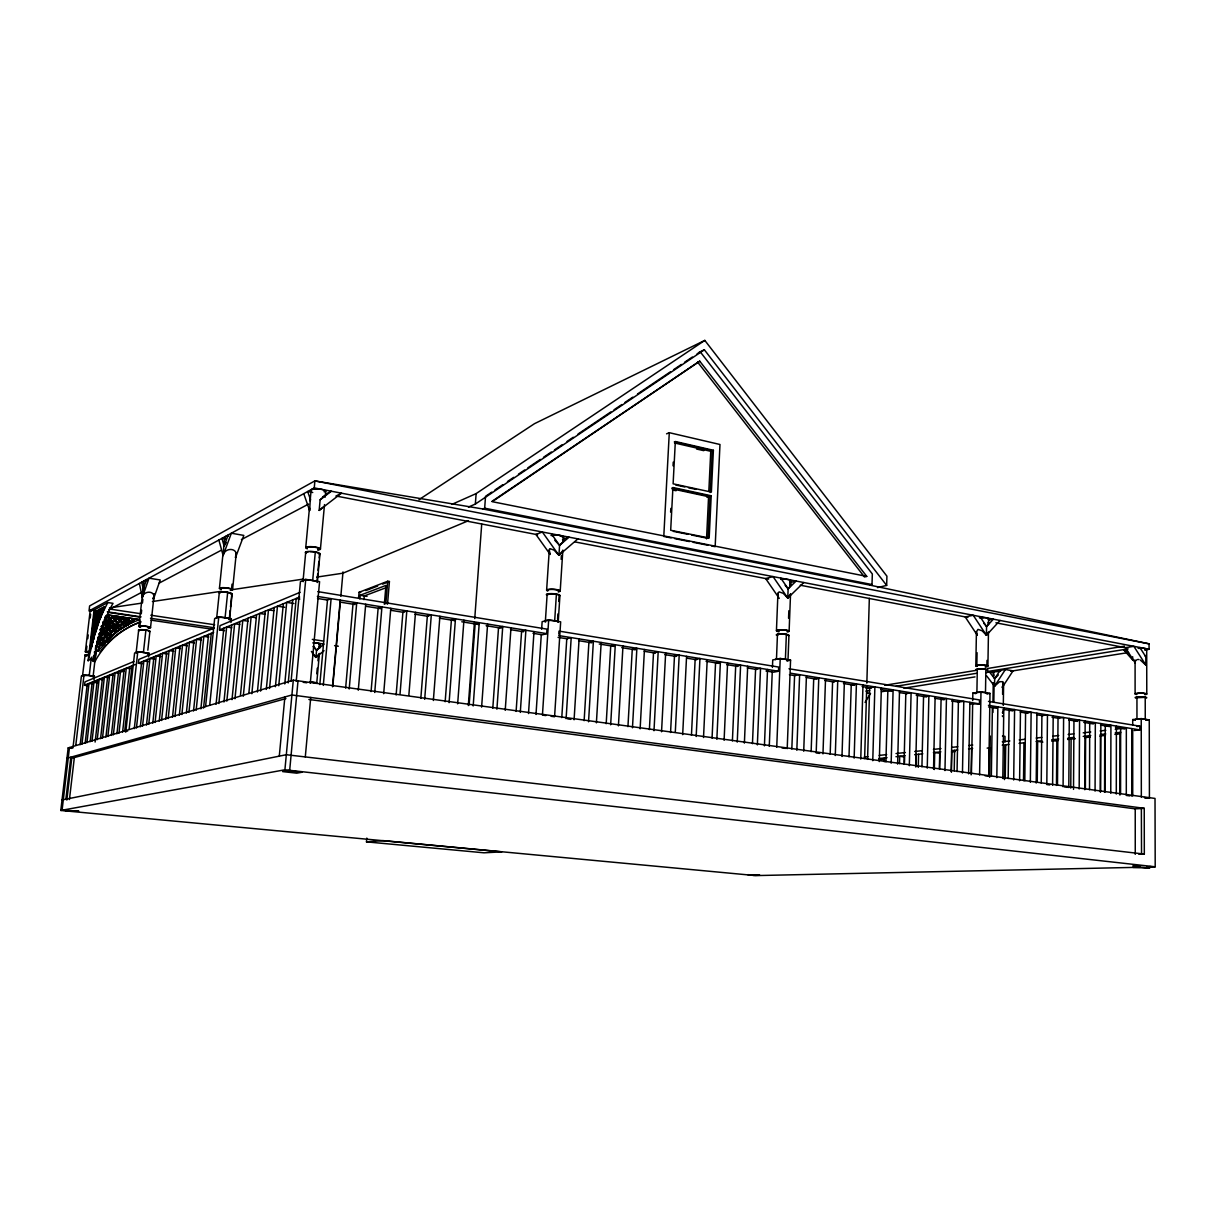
<?xml version="1.0" encoding="UTF-8"?>
<svg xmlns="http://www.w3.org/2000/svg" width="1216" height="1216" viewBox="0 0 1216 1216"><rect width="100%" height="100%" fill="white"/><g stroke="black" fill="none" stroke-linecap="round" stroke-linejoin="round"><path stroke-width="1.5" d="M1119.921 795.082L1119.982 732.412M1120.574 793.926L1120.65 728.338M1104.569 792.361L1104.721 734.054M1105.086 791.814L1105.268 725.846L1110.922 725.207L1110.77 793.288M1116.288 794.048L1116.394 726.089M1089.521 789.701L1089.703 723.322L1095.327 722.669L1095.069 791.145M1100.237 791.905L1100.419 735.938M1100.647 791.905L1100.86 723.566M1073.515 789.382L1073.956 720.784L1079.565 720.115L1079.17 788.971M1084.824 789.731L1085.158 721.027M1085.371 789.275L1085.614 737.534M1057.479 785.323L1058.026 718.2L1063.605 717.516L1063.088 786.767M1068.803 787.542L1069.274 718.443M1070.779 788.09L1071.098 739.085L1067.602 738.553M1052.6 785.323L1053.193 715.829M1056.476 785.43L1056.841 740.62L1051.627 739.814M1030.347 782.283L1031.122 712.257L1025.59 712.956L1024.799 780.839M1036.199 783.074L1036.929 713.199M1037.248 782.101L1037.658 741.334L1042.857 742.125M1041.246 783.104L1041.899 715.601L1047.462 714.902L1046.809 784.533L1049.712 784.928M1013.688 779.988L1014.585 709.566L1009.098 710.296L1008.17 778.559M1019.601 780.809L1020.467 710.524M1023.507 780.657L1023.963 742.824M1002.607 694.245L1002.759 683.088M1002.607 713.199L1003.261 709.126M1003.306 705.402L1003.626 683.103M1002.805 778.498L1003.808 707.818M1004.431 779.593L1004.902 745.803M1004.963 742.049L1005.039 736.41L1002.47 736.03M1005.237 778.438L1005.708 744.8M985.492 692.634L985.872 669.21M1000.054 620.464L986.419 635.254L986.571 626.559L979.99 616.588M986.906 666.049L986.997 660.379M987.909 666.064L988.456 631.986L986.419 635.254L982.133 630.785L977.983 629.386L976.418 631.864L975.825 665.897M988.578 624.416L988.669 618.731M972.709 700.598L972.846 693.09L980.978 691.889L989.991 693.394L988.699 776.264L985.051 775.762M988.988 776.31L989.444 747.87M989.642 777.267L990.28 736.06M991.344 776.31L992.393 707.59L997.865 706.846L996.816 777.678M992.864 708.913L992.925 712.424M992.97 701.495L993.259 682.936M993.366 675.518L993.426 671.81M993.837 701.51L994.095 684.806M993.502 682.662L994.551 686.204L994.673 678.695L1000.069 670.366L1005.389 669.514L1013.034 670.867L1002.197 687.496L1003.626 683.392L1002.85 681.674L999.582 681.735L994.551 686.204L986.602 675.853M968.605 773.817L969.882 702.316M971.128 774.85L971.584 748.494M971.432 773.862L972.648 704.353M976.828 665.912L977.056 652.688M976.904 692.497L977.299 669.089M970.262 704.018L979.427 703.866L979.488 699.93L788.986 668.754M979.594 775.018L980.978 691.889M954.21 770.792L954.606 750.348M957.053 771.598L958.39 702.088L963.786 701.328L962.464 772.981M939.406 768.33L939.725 753.221L934.709 752.506L934.329 769.53M939.603 769.211L941.078 699.291L946.443 698.501L944.969 770.579M951.186 771.43L952.614 699.504M951.429 772.221L951.824 751.914M921.926 766.825L923.552 696.464L928.887 695.658L927.246 768.162M933.554 769.014L935.119 696.677M909.325 765.7L911.103 692.77L905.814 693.591L904.035 764.378M915.694 766.582L917.426 693.804M915.861 766.901L916.134 755.759M918.278 767.342L918.582 754.254M897.621 764.104L899.506 690.886M899.49 763.678L899.688 756.306L904.643 756.99L904.506 762.523M879.305 761.596L881.357 687.937M877.496 587.602L886.662 585.413L886.92 576.171L704.809 340.404L534.478 423.685L418.988 499.67M884.275 761.733L884.382 757.963M885.917 761.885L887.847 690.688M891.161 763.207L893.106 689.852L881.418 691.752M864.622 758.541L866.734 686.903M866.841 683.134L869.334 598.287M869.729 585.094L1149.014 643.826L1149.105 649.268L314.275 487.92L89.042 610.949L89.604 605.948L314.868 480.898L482.828 508.972L869.729 585.094L872.009 584.546L872.328 573.967L700.188 351.774L697.057 353.886M867.57 759.377L869.653 687.739M872.769 760.699L874.882 686.888L866.005 688.332M848.996 756.823L851.246 684.76L856.414 683.894L854.149 758.146M860.761 759.058L862.98 684.958M835.286 755.562L837.733 680.869L832.595 681.75L830.178 754.3M841.989 756.474L844.375 681.948M822.974 753.874L825.527 678.878M803.715 751.23L806.436 675.792M811.133 751.686L813.717 678.695L818.794 677.798L816.179 752.947L819.584 753.403M787.208 748.646L790.567 660.151L780.231 658.434L772.738 659.923L772.434 667.432M791.829 749.026L794.58 675.594L799.626 674.682L796.83 750.287M776.477 659.178L777.465 634.205M765.989 670.974L773.482 672.19L778.483 671.247L778.635 667.052L560.85 631.408M776.735 747.217L780.231 658.434M785.399 659.3L786.372 634.296M803.776 582.525L787.77 598.074L788.135 588.818L780.794 578.086M788.561 618.199L788.85 610.736M789.777 586.462L789.99 580.853M787.983 660.41L788.941 635.482M789.108 631.347L790.537 593.986M790.902 584.653L791.038 580.914M757.355 744.891L760.532 668.329L755.577 669.302L752.461 743.675M764.423 745.849L767.524 669.469M769.272 746.29L772.282 671.186M776.446 630.602L777.936 593.256M744.39 743.113L747.688 666.246M732.397 740.924L735.695 666.079L740.605 665.106L737.23 742.125M716.847 739.343L720.404 661.823L715.555 662.826L712.059 738.142M724.098 740.331L727.578 662.994M708.122 538.369L710.144 496.265L671.886 488.026M710.326 492.48L712.333 450.68L674.302 441.925M711.208 495.763L709.186 538.034L670.685 530.267L672.919 487.51L711.208 495.763L708.578 496.69L672.174 488.862M713.382 450.27L711.375 492.1L673.117 483.816L675.336 441.499L713.382 450.27L710.752 451.303L674.576 442.974M703.517 737.519L707.21 659.68M682.678 734.662L686.569 656.336M691.448 735.315L695.142 659.528L699.945 658.494L696.175 736.516M706.542 538.87L708.578 496.69M708.837 491.142L710.752 451.303M670.563 732.488L674.47 656.169L679.197 655.135L675.321 731.774M711.482 545.954L715.16 546.683L719.978 444.494L669.286 432.683L663.784 536.454L671.126 537.913M653.995 730.725L658.19 651.73L653.509 652.779L649.39 729.6M670.624 512.103L670.822 508.394M673.056 465.819L673.238 462.141M661.55 731.758L665.654 652.931M640.133 728.825L644.45 649.496M627.942 726.651L632.259 649.344L636.88 648.265L632.472 727.791M610.66 724.797L615.296 644.769L610.736 645.863L606.191 723.718M618.412 725.861L622.972 646M596.402 722.836L601.175 642.474M584.136 720.693L588.909 642.337L593.393 641.212L588.544 721.772M566.109 718.702L571.201 637.61L566.778 638.765L561.777 717.622M574.089 719.781L579.105 638.886M554.678 620.844L556.411 594.062M577.904 538.87L558.934 555.271L559.573 545.346L551.304 533.733M561.123 559.314L561.366 555.59M557.597 619.218L557.931 613.882M558.737 601.434L559.086 596.098A6.81 1.383 3.7 0 0 553.873 593.727A6.81 1.383 3.7 0 0 546.607 595.05M558.205 622.182L559.938 595.46M560.211 591.022L562.856 550.073M563.449 540.755L563.692 537.031M558.798 634.083L558.98 631.104M535.998 714.446L541.272 634.95M541.637 629.28L542.138 621.71L548.674 619.856L560.667 621.847L554.572 716.756L551.106 716.285M546.622 590.231L549.328 549.282M545.406 620.783L547.154 594.031M532.973 633.293L542.336 634.813L546.698 633.627L546.987 629.128L317.802 591.614M548.674 619.856L542.442 715.099L545.908 715.57M520.296 712.424L525.89 630.253L521.588 631.454L516.116 711.406M528.504 713.549L534.006 631.575M505.218 710.357L510.978 627.836M492.799 708.214L498.53 627.73L502.74 626.498L496.903 709.217M481.612 707.119L487.616 624.036M468.418 507.057L475.35 504.062L476.125 493.605L704.809 340.404M468.312 705.569L474.453 622.394M474.742 618.61L481.718 524.096M469.148 704.976L475.137 623.945L479.271 622.683L473.176 705.964M482.828 508.972L484.667 508.197L485.534 496.326L491.796 492.115M445.162 701.723L451.394 620.099L455.468 618.822L449.099 702.666M457.657 703.836L463.934 620.19M433.352 700.507L439.903 616.299M420.827 698.379L427.333 616.208L431.315 614.901L424.673 699.322M400.034 694.032L406.813 610.934L402.906 612.256L396.127 695.005M408.85 695.248L415.522 612.347M371.062 691.6L378.13 608.258L381.946 606.89L374.726 692.482M384.347 604.306L385.943 585.413L360.149 595.262L359.83 598.986M385.822 603.896L387.722 581.233L389.424 581.522L387.524 604.185M1147.022 866.978L1155.2 866.795L1155.018 798.441L293.299 680.17L68.172 747.916L60.8 810.449L501.798 851.869L484.014 852.811L366.487 841.867L366.806 838.098M383.678 693.713L390.792 608.319M314.275 487.92L314.868 480.898L1149.014 643.826M363.964 599.655L364.298 595.931L386.734 587.434M358.279 690.232L365.697 604.246M345.633 688.119L352.99 604.185L356.729 602.802L349.205 688.986M358.568 597.953L359.07 592.298L387.722 581.233M332.5 686.706L340.222 600.126M332.789 686.508L340.313 601.95M340.83 596.311L343.003 571.9M305.292 756.93L310.734 697.437M324.034 650.682L315.902 657.385L316.555 650.226L313.47 646.152M316.768 673.77L317.27 668.207M317.954 660.79L318.455 655.226M319.139 647.809L319.154 643.72M315.81 683.392L316.738 683.118L319.428 653.448M319.945 647.885L320.279 644.176M319.823 684.578L327.484 600.066L331.117 598.637L323.289 685.429M310.278 683.27L319.58 581.674L305.748 579.363L296.233 681.34L298.011 680.808L289.682 770.321L282.614 771.598L296.75 773.163L302.115 772.221L287.903 770.64M312.679 580.518L315.324 551.866M336.057 496.022L341.498 493.179L319.17 510.401L320.142 499.806L325.371 495.322M317.057 581.02L317.71 573.906M318.03 570.334L318.85 561.427M319.185 557.87L319.519 554.298A7.402 1.581 5.5 0 0 312.482 551.502A7.402 1.581 5.5 0 0 305.915 553.128M317.346 582.479L319.975 553.949M320.416 549.206L324.505 504.594M325.189 497.162L325.706 491.583M284.772 683.954L292.722 599.914M279.285 756.154L284.878 696.966M288.222 682.921L296.172 598.5L299.835 599.078M291.11 681.051L300.443 581.643L305.748 579.363M60.8 810.449L284.909 769.789L293.299 680.17M305.748 547.519L309.411 508.41M310.11 500.962L311.159 489.79M303.088 580.518L305.763 551.897M303.742 493.666L309.639 510.507L310.338 498.514M266.289 689.442L274.193 607.514M269.557 688.469L277.476 606.161L284.65 607.301M275.409 686.706L283.343 603.759M278.768 685.748L286.702 602.376L293.953 603.531M251.834 693.728L259.707 613.457L264.982 614.262M257.397 692.056L265.286 611.162M260.589 691.114L268.478 609.854L273.798 610.69M234.962 698.744L242.79 620.388L247.958 621.178M240.449 695.278L248.094 618.214M243.291 696.236L251.15 616.968L256.363 617.774M248.9 692.801L256.591 614.734M218.88 703.517L226.662 627L231.739 627.76M231.663 587.814L232.028 584.151M230.964 622.455L231.344 618.701L229.231 619.598L230.143 610.538M230.523 606.921L231.8 594.259A6.612 1.216 5.7 0 0 225.112 591.994A6.612 1.216 5.7 0 0 219.701 593.241M218.88 540.026L223.121 555.469L231.344 533.216L243.823 535.405L235.524 557.566L235.904 553.812M229.566 619.324L232.134 593.97M232.56 589.76L236.284 553.128M223.942 701.997L231.724 624.933M226.83 701.13L234.627 623.732L239.75 624.507M231.998 699.626L239.81 621.604M203.558 708.062L211.28 633.308M205.58 706.557L214.654 618.579L218.789 616.801L231.344 618.701M219.442 588.331L223.212 551.654M223.972 544.312L224.732 536.986M216.706 617.698L219.336 592.268M235.524 557.566C239.674 547.762 224.732 546.638 223.121 555.469L223.926 544.753M209.699 705.326L218.789 616.801M224.61 630.663L219.579 629.918L220.02 625.647L300.109 592.298M216.053 704.353L223.835 628.17M225.082 617.758L227.681 592.298M188.921 712.394L196.582 639.342L201.476 640.057M193.526 711.026L201.202 637.442M196.156 710.281L203.847 636.363L208.787 637.078M200.868 708.867L208.574 634.418M172.474 717.288L180.059 646.122M174.937 716.543L182.537 645.103L187.34 645.787M179.33 715.266L186.96 643.294M181.853 714.522L189.483 642.261L194.332 642.945M186.352 713.169L193.998 640.406M159.205 721.21L166.729 651.594M161.561 720.51L169.1 650.621L173.812 651.29M165.756 719.294L173.326 648.888M168.173 718.565L175.742 647.885L180.5 648.569M140.326 726.818L147.759 659.376M148.641 656.929L149.051 653.235L137.788 651.67L134.596 653.038L125.75 732.184M142.53 726.165L149.978 658.464L154.569 659.087M146.482 725.025L153.946 656.838M148.732 724.356L156.21 655.895L160.846 656.549M152.775 723.14L160.269 654.238M155.07 722.456L162.579 653.296L167.261 653.934M124.67 731.47L132.012 665.836M138.882 626.438L143.929 581.096M136.177 652.354L138.685 629.934M153.003 597.922L153.459 599.169C156.788 590.626 143.64 589.806 142.302 597.451L144.172 586.097M139.855 626.544L140.448 621.102M141.269 613.837L141.664 610.219M142.47 602.969L142.88 599.336M129.124 729.387L137.788 651.67M142.181 663.708L138.411 663.206L138.837 659.437L214.107 628.094M134.292 728.642L141.679 661.854M143.427 652.445L145.92 630.01M136.45 727.989L143.868 660.972L148.413 661.595M147.835 650.195L149.887 631.575M154.006 594.198L153.459 599.169L160.223 579.971L149.021 578.178L142.302 597.451L139.384 583.452M150.526 627.638L154.28 593.666M111.355 735.406L118.621 671.323L122.269 671.81M113.346 734.859L120.627 670.502L124.29 670.989M116.918 733.795L124.214 669.028M118.955 733.187L126.266 668.192L129.96 668.678M122.588 732.093L129.914 666.687M95.106 742.064L102.478 677.95M97.204 739.662L104.378 677.16L107.95 677.631M100.563 738.659L107.753 675.777M102.478 738.082L109.683 674.986L113.286 675.458M105.914 737.048L113.134 673.573M107.859 736.455L115.11 672.767L118.742 673.254M790.537 594.031L787.77 598.074L783.21 593.302L779.137 591.873L777.936 593.302L778.362 596.25M88.038 685.733L84.573 685.292L84.968 681.872L133.882 661.504M88.023 654.892L89.239 651.381A5.35 0.775 5.8 0 0 85.515 651.563A5.35 0.775 5.8 0 0 86.944 652.46M88.16 660.729L94.088 609.976L107.798 602.543L113.042 603.334A94.742 23.834 -81.4 0 0 96.018 649.602L93.328 661.428L91.291 658.692L88.16 660.729L93.814 637.64L99.15 621.528L98.283 621.406M104.333 606.83L94.453 612.15L90.166 648.873L98.542 620.646L104.029 607.422L105.199 606.966L103.527 608.547M91.565 639.358L94.346 615.509M91.17 647.794L91.474 645.24L90.607 645.134M105.199 606.966L95.319 612.271L92.553 638.719L91.762 642.702L90.911 642.58M80.18 744.724L87.233 684.198M97.128 641.288L93.085 676.719L89.239 675.488L91.367 657.157M81.958 744.177L89.026 683.453L92.522 683.909M92.872 660.03L93.298 656.366M93.328 661.428L93.769 657.674M94.635 655.667L95.167 651.107M95.486 648.386L95.775 645.848M85.135 743.234L92.218 682.146M139.597 622.288C120.475 629.523 104.378 643.918 94.726 661.899L98.01 637.078M93.997 679.866L94.422 676.157L84.041 674.804L81.411 675.929L72.96 747.916M86.944 742.687L94.042 681.401L97.569 681.857M100.016 637.002L99.727 639.525L100.867 640.969L99.438 642.063L99.15 644.586L100.274 646.03L98.846 647.125L98.922 650.119M100.244 636.895L99.119 637.442L101.445 635.922L100.32 634.478L100.609 631.955L102.038 630.876L100.898 629.417M97.523 651.259L98.648 650.742L101.126 629.31L100.153 629.25M90.182 741.714L97.295 680.063M92.021 741.167L99.165 679.303L102.706 679.759M69.464 747.536L62.077 810.221L78.782 811.087L65.603 810.555M65.892 799.186L70.832 757.188M66.834 800.052L71.744 758.298L285.912 698.592M85.348 651.761L90.197 610.447M83.311 675.974L82.551 675.534L85.105 654.968A5.366 0.76 5.8 0 1 88.844 654.786L88.57 654.907M86.458 649.967L86.898 646.213M87.78 638.704L88.221 634.95M90.197 618.047L90.638 614.293M69.434 799.535L74.343 757.568M75.787 745.286L84.041 674.804M309.563 507.847L309.639 510.507M223.242 553.006L223.121 555.469M91.261 648.037L91.778 646L90.911 645.878M92.538 643.006L92.994 641.334L92.127 641.212M95.35 649.587L98.663 637.047M94.331 636.5L93.434 639.707L92.568 639.586M94.802 634.874L95.638 631.18M99.134 635.482L100.062 632.366M142.561 595.217L142.302 597.451M100.533 630.846L101.019 629.371L100.001 629.873L101.141 631.317L102.038 630.876M101.506 627.882L102.478 624.978M96.657 611.557L96.368 614.08L96.657 611.557L95.806 611.42M98.01 610.827L97.721 613.366L98.01 610.827L97.158 610.69M99.378 610.098L99.074 612.636L99.378 610.098L98.511 609.961M100.746 609.353L100.442 611.906L100.746 609.353L99.879 609.231M102.114 608.623L101.81 611.177L102.114 608.623L101.247 608.486M95.456 630.086L94.97 631.53L95.258 628.976L96.216 630.238L96.702 628.748L95.836 628.626M97.888 622.835L98.192 620.282L97.888 622.835L98.572 622.486M97.113 626.848L97.599 625.389L96.794 625.647M101.521 613.746L100.67 617.454L99.803 617.333M102.509 610.812L102.205 613.381L102.509 610.812L103.299 611.07M103.497 607.878L103.193 610.447L103.497 607.878L102.615 607.757M141.755 582.145L143.23 589.137L146.574 579.515M102.98 623.58L103.482 622.151L102.615 622.03M95.258 660.85L95.395 660.09L94.316 661.276M225.477 538.962L221.95 538.338L224.094 546.045L228.182 534.934M98.77 622.349L102.767 612.302L101.901 612.18M103.983 620.783L104.5 619.446M105.017 618.093L106.05 615.509M102.296 613.472L107.798 602.543M143.23 589.137L144.005 587.51M224.094 546.045L226.282 542.503M994.293 671.825L1000.616 671.293M865.062 702.422L870.504 693.485L866.871 692.907M994.551 686.204L1005.389 669.514M98.648 650.742L99.21 649.922L98.025 650.53M986.07 672.615L989.535 672.053L994.673 678.695L998.336 674.971M98.982 650.028L111.978 635.983M1136.033 660.653L1136.656 659.878M983.835 623.337L986.571 626.559L988.304 624.203L987.954 622.394M102.904 645.073L107.449 640.254M986.571 626.559L993.396 619.172L988.532 620.13M785.186 585.367L788.135 588.818L790.826 585.428L789.731 584.607M82.551 675.534L89.239 675.488M788.135 588.818L796.146 581.05L790.172 582.601M108.695 638.446L114.319 633.688M550.088 553.538L549.267 550.301L550.149 548.69L554.07 550.134L558.934 555.271L562.628 550.818M554.724 540.223L559.573 545.346L563.099 541.834L562.628 541.059M323.669 506.722L319.17 510.401M559.573 545.346L569.088 537.168L562.506 539.539M312.466 653.706L315.902 657.385L319.109 653.858M313.135 646.562L316.555 650.226L320.051 646.714L319.124 647.018M316.555 650.226L324.018 644.1M320.142 499.806L331.345 491.218L325.949 494.076M100.806 645.377L103.147 643.872L102.007 642.428L100.578 643.507L101.718 644.951L103.147 643.872M134.216 620.251L131.875 621.771L134.216 620.251L133.106 618.807L131.708 619.871L132.818 621.315M104.561 642.778L105.99 641.698L104.865 640.254L102.524 641.774L103.664 643.203L104.561 642.778L103.436 641.334L102.524 641.774M127.969 622.455L130.294 620.935L131.419 622.379L130.021 623.443L128.896 621.999L127.969 622.455L129.078 623.899M104.302 633.764L101.977 635.284L102.874 634.843L101.749 633.399L103.178 632.32L104.302 633.764L103.406 634.205L102.266 632.761L100.837 633.84M104.819 633.126L107.16 631.606L106.02 630.162L103.694 631.682L104.819 633.126L105.731 632.685L104.591 631.241M110.002 629.447L107.662 630.982L106.537 629.538L107.95 628.459L108.862 628.003L110.002 629.447L109.09 629.903L107.95 628.459M112.83 627.304L110.504 628.824L111.416 628.383L110.291 626.939L111.705 625.86L112.83 627.304L111.918 627.76L110.793 626.316L109.379 627.395M115.672 625.161L113.331 626.681L114.258 626.24L113.118 624.796L112.206 625.252L113.62 624.173L114.532 623.717L115.672 625.161L114.745 625.617L113.62 624.173M118.499 623.018L116.158 624.553L117.086 624.097L115.961 622.653L117.374 621.589L118.499 623.018L117.572 623.489L116.447 622.045L117.374 621.589M118.986 622.41L121.311 620.89L120.186 619.446L119.259 619.917L120.384 621.346L121.311 620.89M124.123 618.762L122.725 619.826L121.6 618.382L120.673 618.853L122.071 617.789L123.196 619.218L124.123 618.762L123.014 617.318L121.6 618.382M105.959 634.57L108.285 633.05L109.425 634.494L107.996 635.573L106.871 634.129L105.959 634.57L107.084 636.014M114.456 628.125L115.87 627.061L116.994 628.49L117.922 628.049L116.797 626.605L114.456 628.125L115.581 629.569L117.922 628.049M117.283 625.982L119.624 624.462L120.749 625.906L119.335 626.97L118.21 625.526L117.283 625.982L118.408 627.426M125.248 620.19L122.922 621.726L124.032 623.154L124.974 622.698L123.85 621.254L125.248 620.19L126.373 621.634L124.032 623.154M125.719 619.598L127.118 618.534L128.242 619.962L129.185 619.506L128.06 618.062L125.719 619.598L126.844 621.026L129.185 619.506M102.585 637.366L101.156 638.446L102.296 639.89L101.399 640.33L103.725 638.81L102.585 637.366L101.688 637.807L102.813 639.251L103.725 638.81M104.242 638.157L106.567 636.652L105.442 635.208L104.014 636.287L105.154 637.731M106.871 634.129L108.285 633.05M111.127 630.891L109.714 631.97L110.838 633.414L109.926 633.855L112.252 632.335L111.127 630.891L110.215 631.347L111.34 632.776L112.252 632.335M113.97 628.748L112.541 629.827L113.681 631.256L112.754 631.712L115.094 630.192L113.97 628.748L113.042 629.189L114.167 630.633L115.094 630.192M118.21 625.526L119.624 624.462M122.436 622.334L121.022 623.398L122.147 624.826L121.22 625.282L123.561 623.762L122.436 622.334L121.509 622.79L122.634 624.218L123.561 623.762M99.682 643.933L101.095 642.854L102.235 644.298M108.224 637.442L110.55 635.938L111.127 636.667L116.842 632.016L115.459 632.67M111.553 635.938L111.051 635.299L112.936 634.813M116.706 630.998L119.518 630.07M121.19 628.946L119.533 628.854L121.874 627.334L122.451 628.079M125.157 624.583L127.498 623.063L128.622 624.507M103.436 641.334L104.865 640.254M110.55 635.938L108.528 639.13L107.707 638.096L106.278 639.175L107.221 640.376M111.051 635.299L113.848 634.372M127.315 625.176L116.219 631.621L114.806 632.7L115.459 633.141M119.046 629.478L118.058 631.104M119.533 628.854L121.874 627.334M127.498 623.063L126.084 624.142L127.026 625.328L123.272 626.27L124.214 627.046M128.896 621.999L130.294 620.935M103.755 627.274L101.43 628.794L103.755 627.274L104.895 628.718L102.554 630.238L104.895 628.718M108.528 623.443L107.114 624.507L108.239 625.951L110.58 624.416L109.44 622.972L108.528 623.443L109.668 624.872M109.957 622.364L112.282 620.844L113.407 622.273L111.994 623.352L110.869 621.908L109.957 622.364L111.082 623.808M106.598 625.115L105.184 626.194L106.309 627.638L107.738 626.559L106.598 625.115L105.701 625.571L106.826 627.015L107.738 626.559M109.44 622.972L108.026 624.051L109.151 625.495L110.58 624.416M110.869 621.908L112.282 620.844M115.11 618.701L113.696 619.765L114.821 621.209L116.234 620.145L115.11 618.701L114.198 619.172L115.322 620.601L116.234 620.145M106.826 627.015L105.412 628.094L106.309 627.638M115.322 620.601L113.909 621.665L114.821 621.209M118.134 618.473L117.01 617.044L115.611 618.108L116.736 619.537L119.062 618.017L117.937 616.573L116.523 617.637L117.648 619.081L119.062 618.017M103.694 631.682L105.108 630.602L106.248 632.046L107.16 631.606M106.537 629.538L108.862 628.003M113.118 624.796L114.532 623.717M120.186 619.446L118.773 620.51L119.898 621.954M108.893 616.512L106.567 618.047L108.893 616.512L107.768 615.068L106.339 616.132L107.464 617.576M104.622 619.719L106.05 618.64L104.91 617.196M104.333 622.227L102.904 623.306L104.044 624.75L105.473 623.671L104.333 622.227L103.436 622.698L104.561 624.142L105.473 623.671M107.175 620.084L104.85 621.619L105.762 621.163L106.886 622.607L108.315 621.528L107.175 620.084L106.278 620.555L107.403 621.999L108.315 621.528M110.018 617.956L108.604 619.02L109.729 620.464L111.158 619.4L110.018 617.956L109.106 618.412L110.246 619.856L111.158 619.4M104.561 624.142L103.147 625.206L104.044 624.75M107.403 621.999L105.99 623.063L106.886 622.607M110.246 619.856L108.817 620.92L109.729 620.464M111.659 618.792L113.985 617.257L112.86 615.813L111.446 616.877L112.571 618.321L113.985 617.257M101.186 626.894L102.615 625.83M116.903 631.651L120.034 629.508M491.948 501.387L699.717 361.152L866.765 576.399L864.485 576.977L697.65 362.125M699.717 361.152L492.206 501.676L866.765 576.399M475.35 504.062L704.353 349.782L886.662 585.413M494.927 490.002L502.77 484.728M507.467 481.551L513.73 477.341M518.442 474.179L524.704 469.954M527.835 467.841L540.375 459.405M543.506 457.292L551.334 452.018M554.481 449.905L562.309 444.63M567.006 441.469L573.283 437.243M577.98 434.082L610.888 411.92M614.019 409.807L621.847 404.533M624.978 402.42L632.822 397.146M637.518 393.984L670.426 371.822M673.558 369.71L681.386 364.435M684.517 362.322L692.36 357.048M322.59 496.964L324.915 495.505M120.566 629.067L123.971 627.167M108.741 609.763L142.333 591.994M159.129 583.118L221.266 550.255M241.422 539.585L308.59 504.062M106.628 615.661L107.996 614.946L139.536 619.613L107.768 615.068M111.72 616.406L113.088 615.706M116.782 617.15L118.165 616.451M125.917 625.86L132.878 622.349M116.736 619.537L117.648 619.081M121.843 617.91L123.242 617.196M113.407 622.273L112.495 622.744L111.37 621.3M110.793 626.316L111.705 625.86M126.89 618.655L111.948 616.284L113.073 617.728M102.266 632.761L103.178 632.32M126.373 621.634L125.446 622.09L124.321 620.662M131.921 619.4L133.334 618.701M120.749 625.906L119.822 626.362L118.697 624.918M101.445 635.922L100.548 636.363L99.423 634.919M124.686 625.206L123.758 625.662L124.564 626.696M994.186 674.91L993.472 676.567L994.673 678.695M131.419 622.379L130.477 622.835L129.367 621.406M105.442 635.208L104.53 635.649L105.67 637.093L106.567 636.652M127.422 625.085L128.85 624.401M126.084 625.784L127.254 625.206M124.336 626.802L125.734 626.134M138.487 620.008L132.635 622.47M109.425 634.494L108.513 634.934L107.373 633.49M121.281 628.642L122.679 627.973M116.219 631.621L115.687 632.563M118.362 630.633L119.746 629.964M117.131 631.545L118.286 630.982M699.23 352.245L704.353 349.782M112.708 634.919L114.091 634.266M111.325 636.044L112.708 635.39M107.707 638.096L106.795 638.522L107.616 639.57M109.987 637.214L111.355 636.561M108.923 638.339L110.063 637.792M107.388 639.677L108.756 639.023M106.248 641.577L105.093 642.124L103.953 640.68M97.66 650.074L98.785 649.557M451.866 504.382L476.125 493.605M666.566 433.838L669.286 432.683M93.085 676.719L94.422 676.157M147.425 653.919L149.051 653.235M468.449 520.722L342.882 573.207L316.738 577.098M84.573 685.292L135.219 664.514M138.411 663.206L213.682 632.335M219.579 629.918L299.668 597.056M365.788 590.611L377.598 586.066M382.675 584.121L389.424 581.522M1002.562 716.543L1002.364 715.798M706.998 497.374L710.144 496.265M138.381 620.054L139.536 619.613M1145.077 694.412C1146.186 692.786 1137.355 692.634 1136.2 694.078M66.956 758.282L291.901 694.974L1144.241 808.321L1144.317 854.088L1138.875 854.255M62.031 799.976L286.307 754.726L1144.317 854.088M786.798 660.896L790.567 660.151M884.731 685.277L976.478 670.305M987.711 668.466L1124.405 646.167M865.929 691.114L869.668 690.506M895.903 686.28L976.433 673.314M987.666 671.506L1128.144 648.888M1135.334 660.501L1132.674 660.014L1124.298 650.438L1127.43 649.937M903.883 688.18L975.019 676.902M1010.587 671.247L1128.524 652.536M1145.366 649.876L1149.105 649.268M109.47 607.909L141.223 603.197M152.426 601.525L221.51 591.25M230.842 589.866L303.666 579.044M987.27 693.789L989.991 693.394M1132.704 725.162L1132.704 719.583L1141.231 718.595L1149.257 719.933L1149.424 798.258L1144.575 797.62L1149.424 798.258M1146.399 720.252L1149.257 719.933M1136.96 726.499L1139.818 726.18L1139.818 729.889L1134.118 730.512M864.211 757.082L867.966 756.671M879.183 755.425L886.677 754.589M896.025 753.555L905.388 752.522M914.736 751.488L922.23 750.652M933.447 749.406L940.941 748.585M952.158 747.338L957.782 746.715M969 745.469L972.754 745.058M1002.303 741.775L1009.827 740.954M1019.236 739.906L1024.875 739.282M1036.169 738.036L1041.823 737.398M1053.117 736.151L1058.756 735.528M1068.165 734.479L1073.819 733.856M1083.228 732.822L1090.752 731.986M1100.161 730.938L1105.815 730.314M1115.224 729.266L1126.335 727.7L1126.305 795.416L1129.938 795.918M879.107 758.526L887.057 757.674M895.949 756.702L905.312 755.683M914.66 754.68L922.822 753.783M933.386 752.643L940.865 751.838M952.098 750.622L957.722 749.998M968.559 748.828L972.694 748.387M1002.242 745.18L1008.9 744.45M1019.069 743.356L1024.845 742.718M1036.138 741.502L1041.793 740.894M1053.086 739.662L1058.726 739.054M1068.15 738.036L1073.789 737.413M1083.213 736.394L1090.737 735.574M1100.146 734.555L1105.8 733.947M1115.209 732.929L1120.863 732.306M880.262 759.62L884.002 759.21M951.52 751.944L955.274 751.549M987.149 748.114L990.903 747.718M1051.764 741.167L1058.3 740.468M1067.648 739.465L1075.278 738.644M1084.702 737.626L1090.357 737.018M1099.781 735.999L1105.435 735.391M1114.874 734.388L1120.529 733.78M87.111 654.907L85.834 655.226L87.172 655.819M366.487 841.867L383.222 840.621L755.546 875.596L1141.581 867.236L1149.728 868.102L1132.902 867.418M308.879 699.458L1135.227 808.853L1144.241 808.321M1149.743 866.522L1152.449 866.826L1147.144 866.962M747.81 874.684L759.818 875.231L753.206 875.383M312.892 642.945L316.92 643.188M94.985 610.006L91.215 610.356L91.686 610.964M1137.614 659.498L1138.845 659.528M89.482 651.533L86.853 652.232M309.898 681.842L315.689 682.526M1140.38 866.157L1132.902 865.853L1139.407 866.567M311.25 682.024L316.738 683.118M94.316 610.158L95.471 610.25M68.172 747.916L71.926 748.342M284.909 769.789L1155.2 866.795M125.111 730.786L127.65 731.09M93.982 682.374L97.493 682.83M878.955 758.951L882.223 759.407M303.255 682.313L306.766 682.784M781.964 747.931L785.46 748.402M567.705 718.914L570.897 719.355M1064.517 786.965L1067.374 787.345M90.805 646.304L91.671 646.426M91.504 637.488L92.355 637.61M93.039 637.914L93.89 638.035L93.404 639.51L93.708 636.956L93.89 638.066L93.024 637.944M91.2 640.042L92.066 640.163M94.878 631.636L95.745 631.758M92.097 632.411L92.948 632.533M94.407 633.186L95.274 633.308M98.739 633.81L99.59 633.931M91.793 634.95L92.659 635.071M93.48 636.318L94.346 636.439M92.978 624.796L93.845 624.933M101.126 626.27L101.992 626.392M92.69 627.334L93.541 627.456M92.386 629.873L93.252 629.994M93.571 619.734L94.438 619.856M93.282 622.273L94.134 622.394M97.295 624.234L98.162 624.355M94.453 612.15L95.319 612.271M100.837 614.718L101.718 614.84M94.164 614.673L95.015 614.794M100.32 615.98L101.186 616.117M93.86 617.211L94.726 617.333M99.302 618.67L100.168 618.807L100.533 616.664L100.67 617.454M104.074 607.346L104.941 607.483M109.501 609.034L139.551 613.533M150.814 615.22L214.67 624.781M312.314 639.403L323.593 641.09M103.375 608.851L104.257 608.988M102.98 609.748L103.846 609.87M107.266 611.815L141.086 616.862M150.48 618.26L214.35 627.76M313.926 642.595L323.319 643.994M334.582 645.666L338.352 646.228M108.102 612.408L139.916 617.135M151.027 620.145L213.028 629.356M317.528 598.454L326.891 599.974M340.009 602.087L354.996 604.519M366.244 606.328L381.231 608.76M390.594 610.265L403.712 612.393M414.945 614.202L428.062 616.33M439.31 618.154L454.769 620.646M461.791 621.786L478.648 624.507M486.142 625.723L501.129 628.14M510.492 629.66L523.61 631.773M558.053 637.351L567.416 638.871M578.664 640.68L591.766 642.808M599.26 644.009L614.247 646.441M621.741 647.657L635.284 649.846M644.222 651.29L655.47 653.098M664.833 654.618L676.066 656.442M687.314 658.251L696.677 659.771M706.04 661.276L719.158 663.404M726.651 664.62L737.884 666.429M747.262 667.949L756.626 669.469M789.412 674.758L795.006 675.67M806.193 677.479L817.061 679.242M824.828 680.489L834.146 681.994M843.478 683.514L854.666 685.322M862.114 686.523L871.446 688.028M880.764 689.533L891.951 691.342M899.414 692.558L906.862 693.758M916.195 695.263L926.668 696.966M934.83 698.288L944.163 699.793M951.611 700.994L959.074 702.21M988.593 706.982L996.846 708.305M1003.519 709.384L1012.852 710.904M1020.315 712.105L1027.778 713.321M1037.096 714.826L1042.705 715.722M1052.022 717.242L1059.486 718.443M1068.818 719.948L1077.68 721.377M1083.745 722.365L1093.382 723.93M1100.541 725.086L1109.858 726.59M1115.467 727.487L1124.785 729.007M988.502 701.404L1139.818 726.18M317.361 596.402L546.698 633.627M558.706 635.573L778.483 671.247M790.704 673.223L979.427 703.866M988.441 705.326L1139.818 729.889M360.149 595.262L367.05 596.387M972.846 693.09L975.84 693.591M1132.704 719.583L1135.364 720.024M359.07 592.298L360.726 592.572M989.535 672.053L994.11 672.858M1124.298 650.438L1127.46 651.046M336.391 496.082L537.594 534.736M574.849 541.895L768.603 579.135M800.265 585.215L967.936 617.439M995.889 622.805L1126.29 647.87M312.74 492.51L307.648 491.522L310.627 499.928M484.667 508.197L872.009 584.546M674.789 538.642L689.472 541.576M693.135 542.306L707.818 545.224M673.314 531.346L687.967 534.31M691.63 535.04L706.283 538.004M672.448 489.942L676.081 490.732M675.731 484.986L684.836 486.962M688.469 487.753L695.765 489.318M1145.244 697.346L1136.2 697.741M696.54 449.008L703.775 450.665M94.027 655.485L95.426 655.971L94.346 655.819L94.742 652.43L96.003 652.81M1002.41 712.439L1003.2 712.834M1140.274 659.999L1145.867 665.076L1145.852 656.853L1139.863 647.49M102.843 627.73L103.983 629.174M102.326 628.353L103.466 629.797M106.856 615.539L107.981 616.983M115.383 627.669L116.508 629.113M107.449 629.082L108.574 630.526M132.164 619.278L133.274 620.707M126.662 619.126L127.771 620.57M126.555 623.519L127.68 624.963M311.402 651.442L315.902 657.385M1144.666 655.257L1145.852 656.853M550.194 554.45L535.891 534.417L542.336 532L558.934 555.271M787.77 598.074L773.042 576.582L765.654 578.573L779.258 598.394M986.419 635.254L973.241 615.281L965.185 616.907L977.314 635.238M1135.379 663.237L1125.393 647.702L1133.844 646.319L1145.867 665.076M977.33 635.026L976.418 631.864M1141.368 808.549L1141.535 853.982M1146.703 649.253L1146.779 694.062M1145.214 697.087L1145.259 719.264M1141.231 718.595L1141.338 797.149M1136.945 696.935L1136.96 719.082M1135.227 808.853L1135.258 854.362M1135.09 660.303L1135.106 693.865M1132.674 656.731L1132.674 660.014M1132.704 730.755L1132.719 795.887M1131.746 728.582L1131.746 796.161M136.709 653.068A5.882 0.866 5.6 0 1 140.387 652.156A5.882 0.866 5.6 0 1 147.653 653.722M303.24 581.658A7.433 1.459 5.3 0 1 306.994 580.047A7.433 1.459 5.3 0 1 316.783 581.674M1135.273 719.842A5.852 0.821 1 0 1 1141.93 718.96A5.852 0.821 1 0 1 1145.943 720.267M86.549 655.85A5.366 0.76 5.8 0 1 85.12 654.968M90.926 610.964A5.335 0.882 6.2 0 1 90.881 610.067A5.335 0.882 6.2 0 1 95.456 610.098M307.025 548.006A6.171 1.322 5.5 0 1 314.549 547.2A6.171 1.322 5.5 0 1 318.03 549.602M306.569 552.748A6.171 1.307 5.5 0 1 308.788 551.714M310.156 551.669A6.171 1.307 5.5 0 1 317.452 552.718M318.273 553.082A6.171 1.307 5.5 0 1 318.759 553.797M324.034 490.61A6.126 1.505 5.8 0 1 324.11 491.781M313.515 489.318A6.126 1.505 5.8 0 1 317.528 489.09M307.359 548.842A7.402 1.596 5.5 0 1 308.454 546.683A7.402 1.596 5.5 0 1 318.835 547.884A7.402 1.596 5.5 0 1 317.695 550.027M311.737 490.778A7.357 1.809 5.8 0 1 318.288 488.847A7.357 1.809 5.8 0 1 325.25 491.994M1136.686 698.182A5.852 0.882 0.8 0 1 1136.595 696.996A5.852 0.882 0.8 0 1 1144.454 696.981A5.852 0.882 0.8 0 1 1145.898 698.166M1136.686 694.518A5.837 0.897 0.7 0 1 1136.945 693.257A5.837 0.897 0.7 0 1 1145.214 693.409A5.837 0.897 0.7 0 1 1144.925 694.67M1145.168 648.812A4.849 0.851 0.3 0 1 1145.001 649.663M1138.586 648.417A4.849 0.851 0.3 0 1 1141.034 648.341M1138.13 648.265A5.806 1.018 0.3 0 1 1145.609 648.614A5.806 1.018 0.3 0 1 1144.849 649.952M319.352 644.495A4.894 0.806 4.9 0 0 319.899 643.735L319.246 643.492A4.894 0.806 4.9 0 0 313.47 642.778M140.463 627A4.879 0.79 5.8 0 1 141.983 626.103A4.879 0.79 5.8 0 1 148.489 626.909A4.879 0.79 5.8 0 1 148.063 627.942M139.582 630.481A4.879 0.775 5.8 0 1 144.385 629.979A4.879 0.775 5.8 0 1 148.96 631.438M139.202 630.709A5.867 0.942 5.8 0 1 140.615 629.66A5.867 0.942 5.8 0 1 148.124 630.42A5.867 0.942 5.8 0 1 149.279 631.727M140.524 627.274A5.852 0.942 5.8 0 1 140.661 625.951A5.852 0.942 5.8 0 1 148.899 626.787A5.852 0.942 5.8 0 1 148.747 628.125M144.111 581.4A5.822 1.079 6.2 0 1 146.938 580.473M99.955 652.08A88.221 86.397 65.3 0 1 105.792 644.982M107.905 642.762A88.221 86.397 65.3 0 1 140.995 621.954M545.574 622.075A6.84 1.292 3.7 0 1 548.644 620.418A6.84 1.292 3.7 0 1 557.946 621.832M547.99 590.611A5.67 1.17 3.7 0 1 554.04 589.502A5.67 1.17 3.7 0 1 558.372 591.508M547.702 595.05A5.685 1.155 3.7 0 1 547.626 594.442M549.039 594.016A5.685 1.155 3.7 0 1 554.481 594.031A5.685 1.155 3.7 0 1 558.585 595.08M547.626 590.991A6.81 1.398 3.7 0 1 549.404 589.243A6.81 1.398 3.7 0 1 558.539 590.018A6.81 1.398 3.7 0 1 558.311 591.903M552.003 535.694A5.639 1.322 3.8 0 1 555.378 535.268M559.664 535.648A5.639 1.322 3.8 0 1 562.4 537.305M551.015 535.511A6.764 1.596 3.8 0 1 560.211 535.45A6.764 1.596 3.8 0 1 562.841 537.791M787.482 659.832A6.384 1.11 2.4 0 1 787.603 660.683M775.291 659.665A6.384 1.11 2.4 0 1 779.836 658.905A6.384 1.11 2.4 0 1 786.615 659.543M778.666 631.438A5.305 1.003 2.3 0 1 779.091 630.101A5.305 1.003 2.3 0 1 786.266 630.344A5.305 1.003 2.3 0 1 787.056 631.727M777.784 635.33A5.305 0.988 2.3 0 1 779.274 634.205M780.459 634.129A5.305 0.988 2.3 0 1 783.18 634.144M784.533 634.266A5.305 0.988 2.3 0 1 787.892 635.421M776.811 635.375A6.369 1.186 2.3 0 1 782.466 633.916A6.369 1.186 2.3 0 1 788.546 635.77M779.046 631.788A6.369 1.201 2.3 0 1 777.632 630.055A6.369 1.201 2.3 0 1 786.539 630.146A6.369 1.201 2.3 0 1 787.922 631.879M789.959 580.564A5.274 1.14 2.1 0 1 789.67 581.126M780.763 579.348A6.323 1.368 2.1 0 1 789.123 579.713A6.323 1.368 2.1 0 1 789.853 581.537M975.642 693.378A6.08 0.942 1.5 0 1 981.905 692.314A6.08 0.942 1.5 0 1 986.814 693.804M977.071 666.14A5.046 0.851 1.3 0 1 979.503 665.167A5.046 0.851 1.3 0 1 985.857 665.547A5.046 0.851 1.3 0 1 985.598 666.642M976.995 670.016A5.046 0.851 1.3 0 1 976.858 669.575M977.299 669.378A5.046 0.851 1.3 0 1 985.188 669.317M986.845 669.94A5.046 0.851 1.3 0 1 986.738 670.153M976.722 670.305A6.065 1.018 1.3 0 1 977.679 669.028A6.065 1.018 1.3 0 1 985.462 669.134A6.065 1.018 1.3 0 1 987.179 670.457M976.782 666.429A6.05 1.034 1.3 0 1 978.576 665.046A6.05 1.034 1.3 0 1 986.951 665.532A6.05 1.034 1.3 0 1 985.142 666.915M979.929 617.819A5.016 0.973 1 0 1 983.714 617.743M979.382 617.652A6.019 1.17 1 0 1 986.693 617.88A6.019 1.17 1 0 1 988 619.309M994.232 672.25A5.183 0.866 1.3 0 1 994.369 671.293A5.183 0.866 1.3 0 1 999.734 671.065M220.02 617.333A6.627 1.14 5.5 0 1 227.316 618.184A6.627 1.14 5.5 0 1 229.231 619.598M216.524 618.26A6.627 1.14 5.5 0 1 218.591 617.378M221.114 589.03A5.502 1.034 5.7 0 1 222.741 587.89A5.502 1.034 5.7 0 1 229.778 588.666A5.502 1.034 5.7 0 1 230.569 590.064M229.687 592.982A5.502 1.018 5.7 0 1 230.766 594.092M220.096 592.678A5.502 1.018 5.7 0 1 223.136 592.116A5.502 1.018 5.7 0 1 228.608 592.709M221.084 589.395A6.612 1.231 5.7 0 1 221.646 587.693A6.612 1.231 5.7 0 1 230.934 588.696A6.612 1.231 5.7 0 1 230.341 590.398M225.401 537.761A6.566 1.414 6.1 0 1 228.35 536.165M95.699 614.445L95.395 616.968L95.699 614.445M95.106 619.506L94.802 622.045L95.106 619.506M96.064 616.618L95.775 619.157L96.064 616.618M97.037 613.73L96.748 616.269L97.037 613.73M94.514 624.583L94.21 627.122L94.514 624.583M95.486 621.695L95.182 624.234L95.486 621.695M96.444 618.807L96.155 621.346L96.444 618.807M97.417 615.904L97.128 618.442L97.417 615.904M98.39 613.001L98.101 615.554L98.39 613.001M93.921 629.66L93.617 632.198L93.921 629.66M94.894 626.772L94.59 629.31L94.894 626.772M95.851 623.884L95.562 626.438L95.851 623.884M96.824 620.996L96.535 623.534L96.824 620.996M97.812 618.093L97.508 620.646L97.812 618.093M98.785 615.19L98.481 617.743L98.785 615.19M99.758 612.271L99.469 614.825L99.758 612.271M93.328 634.737L93.024 637.29L93.328 634.737M94.301 631.864L93.997 634.402L94.301 631.864M96.231 626.088L95.942 628.642L96.231 626.088M97.219 623.185L96.915 625.738L97.219 623.185M99.165 617.378L98.876 619.932L99.165 617.378M100.153 614.46L99.849 617.029L100.153 614.46M101.126 611.542L100.837 614.11L101.126 611.542M92.735 639.829L92.431 642.382L92.735 639.829M94.422 652.095L95.821 652.582L94.422 652.095"/></g></svg>
